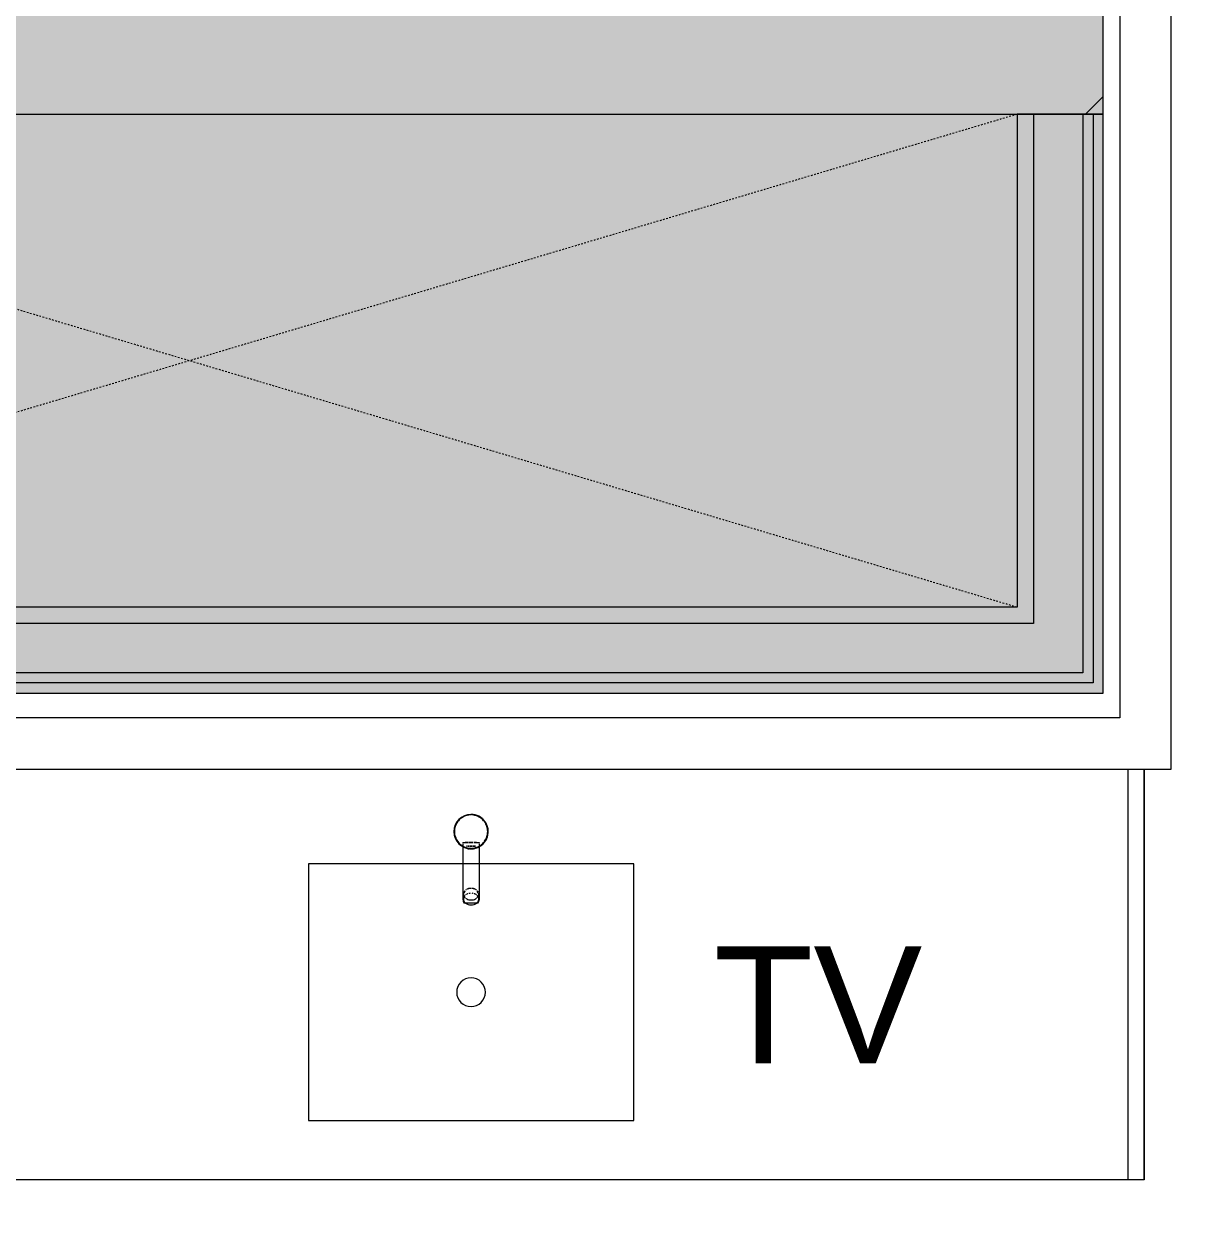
# Model space of a CAD drawing. Header units: inches. Extents: x -449 to 330, y -482 to 598.
# Drawn here: x -102.6 to -30.7, y 97.8 to 171.2 of the extents above; entities that cross this region are included whole.
import ezdxf

# ---------------------------------------------------------------- set-up
doc = ezdxf.new("R2010")
doc.units = ezdxf.units.IN
doc.header["$MEASUREMENT"] = 0
doc.linetypes.add('Overhead_2_', pattern=[0.15625, 0.09375, -0.0625])
for name, color, linetype, lineweight in [('A-DETL', 90, 'Continuous', 9), ('A-DETL-GENF', 92, 'Continuous', 9), ('A-FLOR-OVHD', 1, 'Overhead_2_', 9), ('A-WALL', 113, 'Continuous', 13), ('A-WALL-PATT', 111, 'Continuous', 13), ('G-ANNO-TEXT', 231, 'Continuous', 9), ('I-WALL', 2, 'Continuous', 9), ('P-SANR-FIXT', 6, 'Continuous', 9), ('Q-CASE', 31, 'Continuous', 9)]:
    doc.layers.add(name, color=color, linetype=linetype, lineweight=lineweight)
doc.styles.add('Arial', font='arial.ttf', dxfattribs={"height": 7.125})

# ---------------------------------------------------------------- blocks, each defined once
blk = doc.blocks.new('Hecht_PAD_AA-Arch_detached_rvt-1-Test Fit - Second Floor Plan')
at = {"layer": 'A-WALL-PATT'}
h = blk.add_hatch(dxfattribs=at)
h.set_pattern_fill('FP_17', color=256, style=0, pattern_type=2)
h.set_pattern_definition([(45, (0, 0), (-8.4853, 8.4853), []), (135, (0, 0), (-8.4853, -8.4853), [])])
h.paths.add_polyline_path([(-42.112, 165.706), (-36.862, 165.706), (-36.862, 207.073), (-44.487, 207.073), (-37.508, 204.213), (-44.487, 173.331), (-44.487, 165.706)], flags=0)
h.paths.add_polyline_path([(-42.112, 249.573), (-36.862, 249.573), (-36.862, 252.698), (-44.487, 275.331), (-44.487, 249.573)], flags=0)
for points in [[(-41.112, 135.706), (-41.112, 165.706), (-42.112, 165.706), (-42.112, 135.706)], [(-38.112, 131.706), (-37.487, 131.71), (-37.487, 165.706), (-38.112, 165.706), (-38.112, 134.706)], [(-37.487, 131.081), (-36.862, 131.085), (-36.862, 165.706), (-37.487, 165.706), (-37.487, 131.706)], [(-41.112, 134.706), (-41.112, 135.706), (-142.862, 135.706), (-142.862, 134.706), (-41.513, 134.706)], [(-100.431, 131.081), (-37.487, 131.081), (-37.487, 131.706), (-146.862, 131.706), (-146.862, 131.081), (-109.517, 131.081)], [(-64.089, 130.456), (-36.862, 130.456), (-36.862, 131.081), (-147.487, 131.081), (-147.487, 130.456), (-73.175, 130.456)]]:
    blk.add_hatch(color=256, dxfattribs=at).paths.add_polyline_path(points, flags=0)
at = {"layer": 'A-FLOR-OVHD'}
for p, q in [((-42.112, 165.706), (-142.862, 135.706)), ((-142.862, 165.706), (-42.112, 135.706))]:
    blk.add_line(p, q, dxfattribs=at)
at = {"layer": 'A-WALL'}
for p, q in [((-41.112, 165.706), (-41.112, 135.706)), ((-38.112, 165.706), (-38.112, 135.706)), ((-37.487, 165.706), (-37.487, 135.706)), ((-41.112, 135.706), (-41.112, 134.706)), ((-38.112, 135.706), (-38.112, 134.706)), ((-37.487, 135.706), (-37.487, 131.706)), ((-41.112, 134.706), (-142.862, 134.706)), ((-38.112, 134.706), (-38.112, 131.706)), ((-38.112, 131.706), (-142.862, 131.706)), ((-37.487, 131.706), (-37.487, 131.081)), ((-37.487, 131.081), (-142.862, 131.081))]:
    blk.add_line(p, q, dxfattribs=at)
at = {"layer": 'I-WALL'}
for p, q in [((-36.862, 165.706), (-36.862, 207.073)), ((-140.487, 165.706), (-44.487, 165.706)), ((-44.487, 165.706), (-36.862, 165.706)), ((-36.862, 165.706), (-42.112, 165.706)), ((-42.112, 165.706), (-42.112, 135.706)), ((-36.862, 135.706), (-36.862, 165.706)), ((-42.112, 135.706), (-142.862, 135.706)), ((-36.862, 131.081), (-36.862, 135.706)), ((-36.862, 130.456), (-36.862, 131.081)), ((-142.862, 130.456), (-36.862, 130.456))]:
    blk.add_line(p, q, dxfattribs=at)
blk = doc.blocks.new('Counter Top _No Backsplash_ - Standard Counter Top-2663482-Test Fit - Second Floor Plan')
at = {"layer": 'Q-CASE'}
for p, q in [((-47.262, 0), (-47.262, 25)), ((68.988, 0), (68.988, 25)), ((68.988, 0), (-47.262, 0))]:
    blk.add_line(p, q, dxfattribs=at)
blk = doc.blocks.new('Sink-Under_Counter-Kohler-2882 - White-2475691-Test Fit - Second Floor Plan')
at = {"layer": 'P-SANR-FIXT'}
for p, q in [((9.9065, 7.8125), (-9.9065, 7.8125)), ((-9.9065, 7.8125), (-9.9065, -7.8125)), ((9.9065, -7.8125), (9.9065, 7.8125)), ((-9.9065, -7.8125), (9.9065, -7.8125))]:
    blk.add_line(p, q, dxfattribs=at)
for start, end in [(0, 180), (180, 0)]:
    blk.add_arc((0, 0), 0.875, start, end, dxfattribs=at)
blk = doc.blocks.new('EAF-200 - EAF-200-2446903-Test Fit - Second Floor Plan')
at = {"layer": 'P-SANR-FIXT'}
for p, q in [((-0.509, -0.655), (-0.509, -0.7)), ((-0.501, -0.655), (-0.283, -0.655)), ((-0.283, -0.655), (-0.36, -0.655)), ((-0.195, -0.655), (-0.28, -0.655)), ((-0.28, -0.655), (-0.195, -0.655)), ((0, -0.655), (-0.151, -0.655)), ((-0.151, -0.655), (0, -0.655)), ((0.118, -0.655), (0, -0.655)), ((0, -0.655), (0.118, -0.655)), ((0.338, -0.655), (0.195, -0.655)), ((0.195, -0.655), (0.338, -0.655)), ((0.36, -0.655), (0.501, -0.655)), ((0.509, -0.7), (0.509, -0.655)), ((-0.509, -0.744), (-0.509, -0.866)), ((-0.509, -0.88), (-0.509, -4.045)), ((-0.31, -0.944), (-0.31, -1.001)), ((-0.31, -1.001), (-0.31, -0.944)), ((-0.216, -0.892), (-0.27, -0.892)), ((-0.27, -0.892), (-0.216, -0.892)), ((-0.115, -0.892), (-0.177, -0.892)), ((-0.177, -0.892), (-0.115, -0.892)), ((-0.01, -0.892), (-0.067, -0.892)), ((-0.067, -0.892), (-0.01, -0.892)), ((0.067, -0.892), (0, -0.892)), ((0, -0.892), (0.067, -0.892)), ((0.177, -0.892), (0.109, -0.892)), ((0.109, -0.892), (0.177, -0.892)), ((0.27, -0.892), (0.196, -0.892)), ((0.196, -0.892), (0.27, -0.892)), ((0.29, -1.001), (0.29, -0.951)), ((0.29, -0.951), (0.29, -1.001)), ((0.509, -0.866), (0.509, -0.744)), ((0.509, -4.045), (0.509, -0.88)), ((-0.379, -3.656), (-0.426, -3.726)), ((-0.141, -3.483), (-0.208, -3.511)), ((-0.029, -3.461), (-0.106, -3.473)), ((0.106, -3.473), (0.029, -3.461)), ((0.208, -3.511), (0.141, -3.483)), ((0.426, -3.726), (0.379, -3.656)), ((-0.485, -3.868), (-0.505, -3.976)), ((-0.469, -3.809), (-0.469, -4.107)), ((-0.438, -4.344), (0, -4.344)), ((-0.438, -4.344), (0, -4.344)), ((0, -4.344), (0.438, -4.344)), ((0, -4.344), (0.438, -4.344)), ((0.469, -4.107), (0.469, -3.809)), ((0.505, -3.976), (0.485, -3.868)), ((0.505, -4.112), (0.509, -4.045)), ((0.509, -4.045), (0.506, -3.989))]:
    blk.add_line(p, q, dxfattribs=at)
at = {"layer": 'P-SANR-FIXT', "flags": 128}
for points in [[(-0.506, -3.989), (-0.505, -4.112), (-0.482, -4.232), (-0.438, -4.344)], [(0.438, -4.344), (0.482, -4.232), (0.505, -4.112)]]:
    blk.add_lwpolyline(points, dxfattribs=at)
at = {"layer": 'P-SANR-FIXT'}
for radius, start, end in [(1.045, 90, 270), (1.045, 90, 270), (1.031, 126.28828, 143.67994), (1.031, 126.28828, 143.67994), (1.014, 126.66552, 143.26111), (1.014, 126.66552, 143.26111), (1.031, 116.98804, 125.84452), (1.031, 116.98804, 125.84452), (1.014, 116.9724, 125.64106), (1.014, 116.9724, 125.64106), (1.031, 90.41613, 116.58441), (1.031, 90.41613, 116.58441), (1.014, 90.96068, 116.04055), (1.014, 90.96068, 116.04055), (1.045, 270, 90), (1.045, 342, 90), (1.031, 72.13835, 89.58387), (1.031, 72.13835, 89.58387), (1.014, 72.31941, 89.03932), (1.014, 72.31941, 89.03932), (1.014, 54.35894, 71.69626), (1.014, 54.35894, 71.69626), (1.031, 54.15548, 71.86843), (1.031, 54.15548, 71.86843), (1.014, 36.73889, 53.33448), (1.014, 36.73889, 53.33448), (1.031, 36.32006, 53.71172), (1.031, 36.32006, 53.71172), (1.031, 162.11478, 179.84451), (1.031, 162.11478, 179.84451), (1.014, 162.26498, 179.64102), (1.014, 162.26498, 179.64102), (1.031, 153.1109, 161.93918), (1.031, 153.1109, 161.93918), (1.014, 153.25602, 161.85958), (1.014, 153.25602, 161.85958), (1.031, 144.076, 152.90927), (1.031, 144.076, 152.90927), (1.014, 144.17545, 152.79055), (1.014, 144.17545, 152.79055), (1.014, 18.14042, 35.34753), (1.014, 18.14042, 35.34753), (1.031, 18.06082, 35.71738), (1.031, 18.06082, 35.71738), (1.014, 0.35898, 17.73502), (1.014, 0.35898, 17.73502), (1.031, 0.15549, 17.88522), (1.031, 0.15549, 17.88522), (1.031, 180.15549, 197.88522), (1.031, 180.15549, 197.88522), (1.014, 180.35898, 197.73502), (1.014, 180.35898, 197.73502), (1.031, 198.06082, 215.71738), (1.031, 198.06082, 215.71738), (1.014, 198.14042, 215.34753), (1.014, 198.14042, 215.34753), (1.031, 216.32006, 233.71172), (1.031, 216.32006, 233.71172), (1.014, 216.73889, 233.33448), (1.014, 216.73889, 233.33448), (1.045, 270, 342), (1.014, 306.66552, 323.26111), (1.014, 306.66552, 323.26111), (1.031, 306.28828, 323.67994), (1.031, 306.28828, 323.67994), (1.014, 324.17545, 332.79055), (1.014, 324.17545, 332.79055), (1.031, 324.076, 332.90927), (1.031, 324.076, 332.90927), (1.014, 333.25602, 341.85958), (1.014, 333.25602, 341.85958), (1.031, 333.1109, 341.93918), (1.031, 333.1109, 341.93918), (1.014, 342.26498, 359.64102), (1.014, 342.26498, 359.64102), (1.031, 342.11478, 359.84451), (1.031, 342.11478, 359.84451), (1.031, 234.15548, 251.86843), (1.031, 234.15548, 239.80335), (1.014, 234.35894, 251.69626), (1.014, 234.35894, 251.69626), (1.031, 248.68971, 251.58647), (1.031, 252.13835, 269.58387), (1.014, 252.31941, 269.03932), (1.014, 252.31941, 269.03932), (1.031, 254.39902, 257.08953), (1.031, 259.58178, 263.08832), (1.031, 265.16589, 269.4052), (1.031, 270.41613, 296.58441), (1.031, 270.41613, 274.08312), (1.014, 270.96068, 296.04055), (1.014, 270.96068, 296.04055), (1.031, 276.47779, 279.50029), (1.031, 281.72667, 284.67072), (1.031, 287.86165, 291.31029), (1.014, 296.9724, 305.64106), (1.014, 296.9724, 305.64106), (1.031, 296.98804, 305.84452), (1.031, 300.19665, 305.84452)]:
    blk.add_arc((0, 0), radius, start, end, dxfattribs=at)
for centre, major_axis, start_param, end_param in [((0, -3.809), (0.469, 0), 2.504799, 2.925089), ((0, -3.809), (0.469, 0), 2.187435, 2.355108), ((0, -3.809), (0.469, 0), 1.90366, 2.140491), ((0, -3.809), (0.469, 0), 1.621741, 1.854702), ((0, -3.809), (0.469, 0), 1.277496, 1.510223), ((0, -3.809), (0.469, 0), 1.001101, 1.237932), ((0, -3.809), (0.469, 0), 0.786485, 0.954158), ((0, -3.809), (0.469, 0), 0.216504, 0.636794), ((0, -3.809), (0.469, 0), 2.960031, 3.322536), ((0, -4.107), (0.469, 0), 2.961628, 3.141593), ((0, -4.107), (0.469, 0), 3.141593, 3.320945), ((0, -4.107), (0.469, 0), 3.331137, 3.833522), ((0, -3.809), (0.469, 0), 3.349564, 3.810178), ((0, -4.107), (0.469, 0), 2.482565, 2.848499), ((0, -4.107), (0.469, 0), 2.185113, 2.356194), ((0, -3.809), (0.469, 0), 3.926991, 4.100007), ((0, -4.107), (0.469, 0), 3.926991, 4.712389), ((0, -3.809), (0.469, 0), 4.115041, 4.399928), ((0, -4.107), (0.469, 0), 1.994603, 2.155469), ((0, -3.809), (0.469, 0), 4.412734, 4.701842), ((0, -4.107), (0.469, 0), 1.694926, 1.862166), ((0, -4.107), (-0.469, 0), 1.570796, 2.356194), ((0, -3.809), (0.469, 0), 4.724966, 5.014471), ((0, -4.107), (0.469, 0), 1.27333, 1.446666), ((0, -3.809), (0.469, 0), 5.02485, 5.309737), ((0, -4.107), (0.469, 0), 0.986123, 1.14699), ((0, -3.809), (0.469, 0), 5.324771, 5.497787), ((0, -4.107), (0.469, 0), 0.785398, 0.95648), ((0, -4.107), (0.469, 0), 5.591256, 6.093641), ((0, -3.809), (0.469, 0), 5.6146, 6.075214), ((0, -4.107), (0.469, 0), 0.19732, 0.659028), ((0, -3.809), (0.469, 0), 6.102242, 6.464747), ((0, -4.107), (0.469, 0), 0, 0.179965), ((0, -4.107), (0.469, 0), 6.103833, 6.283185)]:
    blk.add_ellipse(centre, major_axis=major_axis, ratio=0.75471, start_param=start_param, end_param=end_param, dxfattribs=at)
for points in [[(-0.27, -1.016), (-0.253, -1.021), (-0.236, -1.026), (-0.218, -1.031)], [(-0.218, -1.031), (-0.236, -1.026), (-0.253, -1.021), (-0.269, -1.015)], [(-0.117, -1.051), (-0.137, -1.048), (-0.157, -1.045), (-0.176, -1.041)], [(-0.175, -1.041), (-0.156, -1.045), (-0.137, -1.049), (-0.117, -1.051)], [(-0.01, -1.058), (-0.034, -1.058), (-0.057, -1.057), (-0.081, -1.055)], [(-0.081, -1.055), (-0.057, -1.057), (-0.034, -1.058), (-0.01, -1.058)], [(0.096, -1.051), (0.064, -1.055), (0.032, -1.057), (0, -1.058)], [(0, -1.058), (0.033, -1.057), (0.064, -1.055), (0.096, -1.051)], [(0.175, -1.037), (0.154, -1.042), (0.132, -1.046), (0.11, -1.049)], [(0.11, -1.049), (0.132, -1.046), (0.154, -1.042), (0.176, -1.037)], [(0.269, -1.009), (0.247, -1.017), (0.223, -1.024), (0.198, -1.031)], [(0.198, -1.031), (0.223, -1.024), (0.246, -1.017), (0.269, -1.009)]]:
    blk.add_open_spline(points, degree=3, dxfattribs=at)
blk = doc.blocks.new('Counter Top _No Backsplash_1 - Standard Counter Top-2476737-Test Fit - Second Floor Plan')
at = {"layer": 'Q-CASE'}
for p, q in [((-47.262, 0), (-47.262, 25)), ((-47.262, 25), (-46.262, 25)), ((-46.262, 0), (-46.262, 25)), ((-46.262, 0), (-47.262, 0))]:
    blk.add_line(p, q, dxfattribs=at)

msp = doc.modelspace()

# ---------------------------------------------------------------- hatches: boundary and pattern name
at = {"layer": 'A-DETL-GENF'}
h = msp.add_hatch(color=256, dxfattribs=at)
h.paths.add_polyline_path([(-64.089, -469.419), (-42.737, -469.419), (-42.737, -350.919), (-260.862, -350.919), (-260.862, -469.419), (-82.26, -469.419)], flags=0)
h.paths.add_polyline_path([(-259.862, -468.669), (-259.861, -468.669), (-259.481, -468.669)], flags=0)
h.paths.add_polyline_path([(-103.25, -457.544), (-106.053, -457.544), (-183.362, -457.544), (-183.362, -415.543), (-103.362, -415.543), (-103.372, -404.544), (-183.362, -404.544), (-183.362, -364.544), (-95.256, -364.544), (-95.256, -363.044), (-183.362, -363.011), (-183.362, -361.544), (-53.487, -361.544), (-53.487, -457.544), (-103.203, -457.544)], flags=0)
h.paths.add_polyline_path([(-150.362, -414.043), (-183.362, -414.043), (-183.362, -412.543), (-105.999, -412.518), (-105.967, -412.443), (-106.055, -412.168), (-106.362, -411.749), (-106.372, -407.544), (-183.362, -407.544), (-183.362, -406.044), (-104.862, -406.044), (-104.862, -414.043), (-145.859, -414.043)], flags=0)
h.paths.add_polyline_path([(-107.862, -411.043), (-183.362, -411.043), (-183.362, -410.044), (-107.862, -410.044), (-107.862, -410.324)], flags=0)
h.paths.add_polyline_path([(-445.487, 1.249), (-378.362, 1.249), (-378.362, 254.751), (-449.282, 254.751), (-449.282, 1.249), (-445.68, 1.249)], flags=0)
h.paths.add_polyline_path([(-390.612, 24.206), (-390.612, 25.706), (-386.487, 25.706), (-386.487, 24.206), (-390.487, 24.206)], flags=0)
h.paths.add_polyline_path([(-390.612, 73.206), (-390.612, 74.706), (-386.487, 74.706), (-386.487, 73.206), (-390.487, 73.206)], flags=0)
h.paths.add_polyline_path([(-386.612, 122.206), (-390.612, 122.206), (-390.612, 123.706), (-386.487, 123.706), (-386.487, 122.206)], flags=0)
h.paths.add_polyline_path([(-44.487, 207.073), (-37.508, 204.213), (-44.487, 173.331), (-44.487, 203.948)], flags=0)
h.paths.add_polyline_path([(-118.602, 131.706), (-38.112, 131.706), (-38.112, 165.706), (-36.862, 165.706), (-36.862, 207.073), (-44.487, 207.073), (-44.487, 249.573), (-36.862, 249.573), (-36.862, 252.698), (-44.487, 275.331), (-36.862, 282.956), (-140.487, 282.956), (-92.487, 279.143), (-140.487, 275.331), (-148.112, 282.956), (-148.112, 165.706), (-146.862, 165.706), (-146.862, 131.706), (-127.688, 131.706)], flags=0)
h.paths.add_polyline_path([(-386.487, 132.206), (-390.612, 132.206), (-390.612, 133.706), (-386.487, 133.706)], flags=0)
h.paths.add_polyline_path([(-42.112, 134.706), (-143.862, 134.706), (-143.862, 165.706), (-142.862, 165.706), (-142.862, 135.706), (-42.112, 135.706), (-42.112, 165.706), (-41.112, 165.706), (-41.112, 134.706), (-41.513, 134.706)], flags=0)
h.paths.add_polyline_path([(-82.26, 165.706), (-140.487, 165.706), (-140.487, 173.331), (-44.487, 173.331), (-44.487, 165.706), (-45.918, 165.706)], flags=0)
h.paths.add_polyline_path([(-386.487, 181.206), (-390.612, 181.206), (-390.612, 182.706), (-386.487, 182.706)], flags=0)
h.paths.add_polyline_path([(-390.612, 230.206), (-390.612, 231.706), (-386.487, 231.706), (-386.487, 230.206), (-390.487, 230.206)], flags=0)
h.paths.add_polyline_path([(-130.862, 542.331), (-44.487, 542.331), (-44.487, 579.456), (-130.862, 579.449), (-130.862, 573.759)], flags=0)
h.paths.add_polyline_path([(-136.112, 578.331), (-136.112, 579.456), (-134.862, 579.456), (-134.862, 585.456), (37.888, 585.456), (37.888, 579.456), (-39.237, 579.456), (-39.237, 578.831), (41.513, 578.831), (41.513, 593.581), (-138.487, 593.581), (-138.458, 578.331), (-136.773, 578.331)], flags=0)
at = {"layer": 'A-WALL-PATT'}
msp.add_hatch(color=256, dxfattribs=at).paths.add_polyline_path([(-118.602, 165.706), (-44.487, 165.706), (-44.487, 173.331), (-140.487, 173.331), (-140.487, 165.706)], flags=0)

# ---------------------------------------------------------------- linework, layer by layer
at = {"layer": 'A-DETL'}
for p, q in [((-36.862, 130.456), (-36.862, 207.073)), ((-148.112, 130.456), (-36.862, 130.456))]:
    msp.add_line(p, q, dxfattribs=at)
at = {"layer": 'A-WALL'}
for p, q in [((-36.862, 165.706), (-36.862, 203.948)), ((-148.112, 165.706), (-36.862, 165.706))]:
    msp.add_line(p, q, dxfattribs=at)
at = {"layer": 'I-WALL'}
for p, q in [((-32.737, 125.831), (-32.737, 207.073)), ((-35.862, 203.948), (-35.862, 128.956)), ((-35.862, 128.956), (-149.112, 128.956)), ((-152.237, 125.831), (-32.737, 125.831))]:
    msp.add_line(p, q, dxfattribs=at)

# ---------------------------------------------------------------- block references
msp.add_blockref('Hecht_PAD_AA-Arch_detached_rvt-1-Test Fit - Second Floor Plan', (0, 0))
at = {"layer": 'P-SANR-FIXT'}
for name, p in [('EAF-200 - EAF-200-2446903-Test Fit - Second Floor Plan', (-75.362, 122.033)), ('Sink-Under_Counter-Kohler-2882 - White-2475691-Test Fit - Second Floor Plan', (-75.362, 112.251))]:
    msp.add_blockref(name, p, dxfattribs=at)
at = {"layer": 'Q-CASE'}
msp.add_blockref('Counter Top _No Backsplash_ - Standard Counter Top-2663482-Test Fit - Second Floor Plan', (-103.35, 100.831), dxfattribs=at)
at = {"layer": 'Q-CASE', "rotation": 180}
msp.add_blockref('Counter Top _No Backsplash_1 - Standard Counter Top-2476737-Test Fit - Second Floor Plan', (-81.624, 125.831), dxfattribs=at)

# ---------------------------------------------------------------- texts
at = {"layer": 'G-ANNO-TEXT', "insert": (-60.597, 115.05), "char_height": 7.125, "width": 15.453, "attachment_point": 1, "style": 'Arial'}
msp.add_mtext('TV', dxfattribs=at)

doc.saveas('drawing.dxf')
